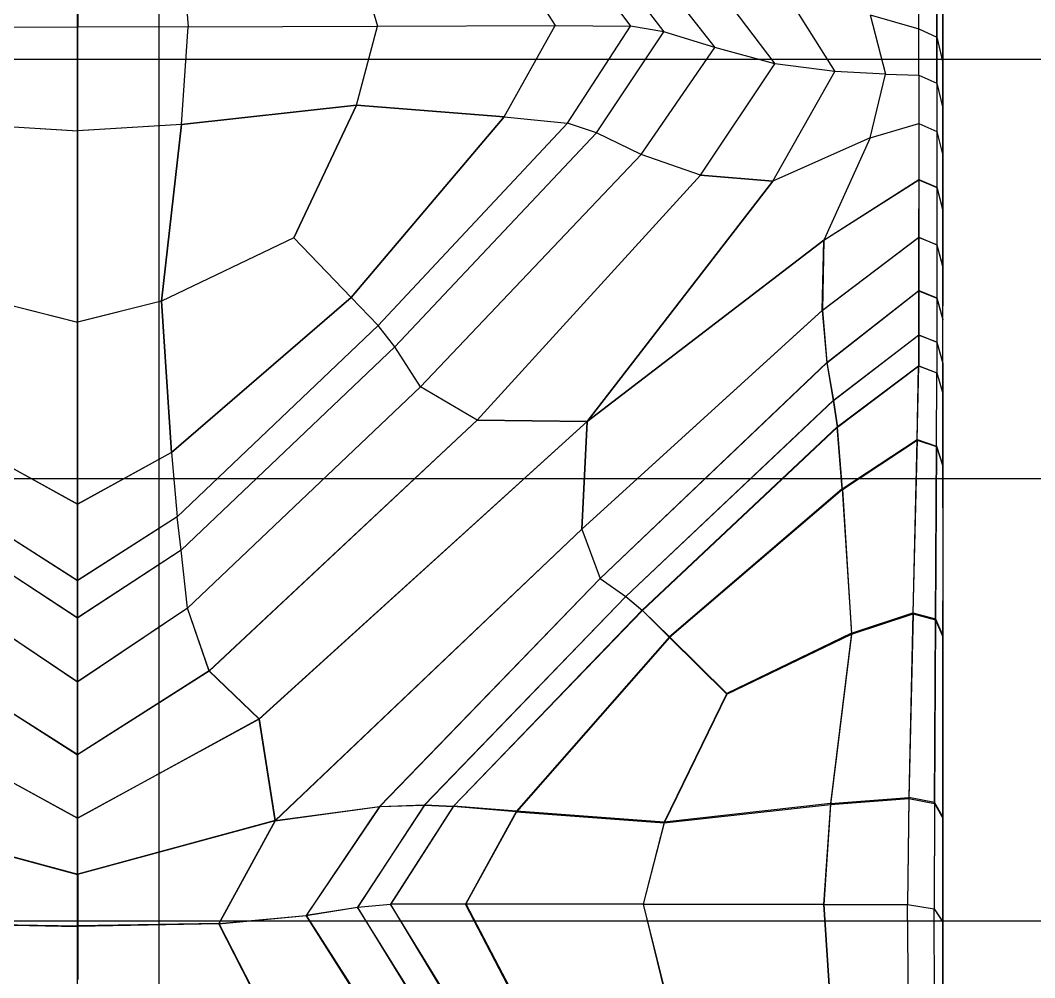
# Model space of a CAD drawing. Extents: x 11992 to 29481, y -6727 to 6811.
# Drawn here: x 12621.41 to 12627.12, y 1285.14 to 1290.54 of the extents above; entities that cross this region are included whole.
import ezdxf

# ---------------------------------------------------------------- set-up
doc = ezdxf.new("R2010")
doc.units = 0
doc.header["$MEASUREMENT"] = 0
doc.layers.get('0').update_dxf_attribs({"color": 8, "linetype": 'CONTINUOUS'})

msp = doc.modelspace()

# ---------------------------------------------------------------- linework, layer by layer
for p, q in [((12622.1878, 1830.6007, -1920.433), (12622.1878, 930.6, -1920.433)), ((12622.1878, 1830.6007, -2370.4333), (12622.1878, 930.6, -2370.4333)), ((12621.73, 1294.1741, -1726.0794), (12621.73, 1290.4991, -1722.6864)), ((12621.7295, 1284.7806, -1759.8527), (12621.7295, 1293.2035, -1755.8974)), ((12626.4683, 1290.2285, -1757.7109), (12626.4683, 1292.0328, -1756.8597)), ((12626.5709, 1290.1822, -1757.6304), (12626.5709, 1291.978, -1756.7832)), ((12626.5709, 1291.0567, -1723.7826), (12626.5709, 1288.5505, -1722.1037)), ((12622.3146, 1290.9895, -1757.8282), (12622.3523, 1290.5005, -1758.1817)), ((12622.3146, 1290.9895, -1723.0377), (12622.3523, 1290.5005, -1722.6842)), ((12624.1333, 1290.9561, -1723.0057), (12624.4208, 1290.5069, -1722.6729)), ((12624.1333, 1290.9561, -1757.8601), (12624.4208, 1290.5069, -1758.193)), ((12624.4899, 1290.9804, -1723.0328), (12624.8452, 1290.5046, -1722.6769)), ((12624.4899, 1290.9804, -1757.833), (12624.8452, 1290.5046, -1758.189)), ((12624.653, 1290.9692, -1757.7632), (12625.0316, 1290.4719, -1758.1325)), ((12624.653, 1290.9692, -1723.1027), (12625.0316, 1290.4719, -1722.7333)), ((12623.3012, 1290.9041, -1722.961), (12623.4194, 1290.5043, -1722.6774)), ((12623.3012, 1290.9041, -1757.9049), (12623.4194, 1290.5043, -1758.1884)), ((12624.9048, 1290.9142, -1723.276), (12625.3196, 1290.3839, -1722.886)), ((12624.9048, 1290.9142, -1757.5898), (12625.3192, 1290.3839, -1757.9799)), ((12625.2381, 1290.8476, -1757.4177), (12625.6572, 1290.2919, -1757.8208)), ((12625.2381, 1290.8476, -1723.4482), (12625.6572, 1290.2919, -1723.0451)), ((12625.6463, 1290.8028, -1757.3513), (12625.9948, 1290.2483, -1757.745)), ((12625.6463, 1290.8026, -1723.5149), (12625.9948, 1290.2483, -1723.1209)), ((12626.4683, 1290.2285, -1723.155), (12626.4683, 1290.769, -1723.5235)), ((12626.6047, 1289.8658, -1725.6179), (12626.6047, 1290.6867, -1725.0617)), ((12626.6047, 1290.6488, -1724.4113), (12626.6047, 1289.3184, -1725.2769)), ((12626.1942, 1290.568, -1757.498), (12626.2814, 1290.2335, -1757.7194)), ((12626.1942, 1290.568, -1757.498), (12626.4683, 1290.4895, -1757.5468)), ((12626.1946, 1290.5675, -1723.3683), (12626.4683, 1290.4891, -1723.3195)), ((12626.1946, 1290.5675, -1723.3683), (12626.2814, 1290.2335, -1723.1465)), ((12626.6047, 1290.5749, -1757.0293), (12626.6047, 1289.5678, -1755.4101)), ((12621.1073, 1290.5005, -1722.6842), (12621.73, 1290.4991, -1722.6864)), ((12621.1073, 1290.5005, -1758.1817), (12621.7295, 1290.4991, -1758.1794)), ((12622.3523, 1290.5005, -1758.1817), (12621.7295, 1290.4991, -1758.1794)), ((12622.3523, 1290.5005, -1722.6842), (12621.73, 1290.4991, -1722.6864)), ((12621.73, 1285.725, -1721.2023), (12621.73, 1290.4991, -1722.6864)), ((12622.3146, 1289.9498, -1722.4373), (12622.3523, 1290.5005, -1722.6842)), ((12622.3146, 1289.9498, -1758.4284), (12622.3523, 1290.5005, -1758.1817)), ((12622.3523, 1290.5005, -1722.6842), (12623.4194, 1290.5043, -1722.6774)), ((12622.3523, 1290.5005, -1758.1817), (12623.4194, 1290.5043, -1758.1884)), ((12623.3012, 1290.0587, -1722.4729), (12623.4194, 1290.5043, -1722.6774)), ((12623.3012, 1290.059, -1758.393), (12623.4194, 1290.5043, -1758.1884)), ((12623.4194, 1290.5043, -1722.6774), (12624.4208, 1290.5069, -1722.6729)), ((12623.4194, 1290.5043, -1758.1884), (12624.4208, 1290.5069, -1758.193)), ((12624.1333, 1289.9941, -1722.4504), (12624.4208, 1290.5069, -1722.6729)), ((12624.1333, 1289.9941, -1758.4155), (12624.4208, 1290.5069, -1758.193)), ((12624.4208, 1290.5069, -1758.193), (12624.8452, 1290.5046, -1758.189)), ((12624.4208, 1290.5069, -1722.6729), (12624.8452, 1290.5046, -1722.6769)), ((12624.4895, 1289.9583, -1758.4231), (12624.8452, 1290.5046, -1758.189)), ((12624.4899, 1289.9583, -1722.4427), (12624.8452, 1290.5046, -1722.6769)), ((12625.0316, 1290.4719, -1758.1325), (12624.8452, 1290.5046, -1758.189)), ((12625.0316, 1290.4719, -1722.7333), (12624.8452, 1290.5046, -1722.6769)), ((12624.653, 1289.9035, -1758.3784), (12625.0316, 1290.4719, -1758.1325)), ((12624.653, 1289.9035, -1722.4874), (12625.0316, 1290.4719, -1722.7333)), ((12625.3192, 1290.3839, -1757.9799), (12625.0316, 1290.4719, -1758.1325)), ((12625.3196, 1290.3839, -1722.886), (12625.0316, 1290.4719, -1722.7333)), ((12626.4683, 1290.4895, -1757.5468), (12626.5709, 1290.4419, -1757.4671)), ((12626.4683, 1290.4891, -1723.3195), (12626.5709, 1290.4416, -1723.3992)), ((12626.5709, 1290.4419, -1757.4671), (12626.6047, 1290.2988, -1757.228)), ((12626.5709, 1290.4416, -1723.3992), (12626.6047, 1290.2983, -1723.6383)), ((12624.9048, 1289.781, -1722.6219), (12625.3196, 1290.3839, -1722.886)), ((12624.9048, 1289.7812, -1758.244), (12625.3192, 1290.3839, -1757.9799)), ((12625.6572, 1290.2919, -1757.8208), (12625.3192, 1290.3839, -1757.9799)), ((12625.6572, 1290.2919, -1723.0451), (12625.3196, 1290.3839, -1722.886)), ((12651.3116, 1290.3157, -1757.8612), (12606.3119, 1290.3157, -1757.8612)), ((12651.3116, 1290.3157, -1723.0042), (12606.3119, 1290.3157, -1723.0042)), ((12625.2381, 1289.6651, -1722.7654), (12625.6572, 1290.2919, -1723.0451)), ((12625.2381, 1289.6651, -1758.1004), (12625.6572, 1290.2919, -1757.8208)), ((12625.9948, 1290.2483, -1723.1209), (12625.6572, 1290.2919, -1723.0451)), ((12625.9948, 1290.2483, -1757.745), (12625.6572, 1290.2919, -1757.8208)), ((12626.6047, 1290.3265, -1756.63), (12626.6047, 1289.8563, -1755.244)), ((12626.6047, 1289.8072, -1756.981), (12626.6047, 1290.3265, -1756.63)), ((12625.6463, 1289.6298, -1758.0282), (12625.9948, 1290.2483, -1757.745)), ((12625.6463, 1289.63, -1722.8375), (12625.9948, 1290.2483, -1723.1209)), ((12626.2814, 1290.2335, -1757.7194), (12625.9948, 1290.2483, -1757.745)), ((12626.2814, 1290.2335, -1723.1465), (12625.9948, 1290.2483, -1723.1209)), ((12626.1942, 1289.8744, -1757.8977), (12626.2814, 1290.2335, -1757.7194)), ((12626.1946, 1289.8747, -1722.9675), (12626.2814, 1290.2335, -1723.1465)), ((12626.2814, 1290.2335, -1757.7194), (12626.4683, 1290.2285, -1757.7109)), ((12626.2814, 1290.2335, -1723.1465), (12626.4683, 1290.2285, -1723.155)), ((12626.4683, 1290.2285, -1723.155), (12626.4683, 1288.5893, -1722.0181)), ((12626.4683, 1290.2285, -1757.7109), (12626.5709, 1290.1822, -1757.6304)), ((12626.4683, 1290.2285, -1757.7109), (12626.4683, 1289.6391, -1757.9947)), ((12626.4683, 1290.2285, -1723.155), (12626.5709, 1290.1822, -1723.2355)), ((12626.5709, 1290.1822, -1757.6304), (12626.5704, 1289.9107, -1757.7731)), ((12626.5709, 1290.1822, -1723.2355), (12626.6047, 1290.0427, -1723.4769)), ((12626.5709, 1290.1822, -1757.6304), (12626.6047, 1290.0427, -1757.389)), ((12626.6047, 1289.0876, -1755.7347), (12626.6047, 1290.2056, -1755.1383)), ((12622.3146, 1289.9498, -1758.4284), (12623.3012, 1290.059, -1758.393)), ((12623.3012, 1290.0587, -1722.4729), (12622.3146, 1289.9498, -1722.4373)), ((12623.3012, 1290.059, -1758.393), (12622.9474, 1289.3113, -1758.667)), ((12622.9474, 1289.3113, -1722.1989), (12623.3012, 1290.0587, -1722.4729)), ((12623.3012, 1290.059, -1758.393), (12624.1333, 1289.9941, -1758.4155)), ((12624.1333, 1289.9941, -1722.4504), (12623.3012, 1290.0587, -1722.4729)), ((12626.6047, 1289.7752, -1723.3356), (12626.6047, 1290.0566, -1724.0424)), ((12626.6047, 1290.0427, -1757.389), (12626.6047, 1289.0876, -1755.7347)), ((12623.2707, 1288.9758, -1722.0833), (12624.1333, 1289.9941, -1722.4504)), ((12624.1333, 1289.9941, -1758.4155), (12623.2707, 1288.9758, -1758.7826)), ((12624.1333, 1289.9941, -1722.4504), (12624.4899, 1289.9583, -1722.4427)), ((12624.1333, 1289.9941, -1758.4155), (12624.4895, 1289.9583, -1758.4231)), ((12621.1449, 1289.9498, -1722.4373), (12621.73, 1289.9135, -1722.4255)), ((12621.1449, 1289.9498, -1758.4284), (12621.7295, 1289.9135, -1758.4402)), ((12622.3146, 1289.9498, -1758.4284), (12621.7295, 1289.9135, -1758.4402)), ((12622.3146, 1289.9498, -1722.4373), (12621.73, 1289.9135, -1722.4255)), ((12622.3146, 1289.9498, -1758.4284), (12622.2021, 1288.9551, -1758.7892)), ((12622.2026, 1288.9551, -1722.0766), (12622.3146, 1289.9498, -1722.4373)), ((12623.4237, 1288.818, -1722.0277), (12624.4899, 1289.9583, -1722.4427)), ((12623.4237, 1288.818, -1758.8382), (12624.4895, 1289.9583, -1758.4231)), ((12624.653, 1289.9035, -1758.3784), (12624.4895, 1289.9583, -1758.4231)), ((12624.653, 1289.9035, -1722.4874), (12624.4899, 1289.9583, -1722.4427)), ((12626.1942, 1289.8744, -1757.8977), (12626.4683, 1289.956, -1757.8542)), ((12626.1946, 1289.8747, -1722.9675), (12626.4683, 1289.956, -1723.011)), ((12626.4683, 1289.956, -1757.8542), (12626.5704, 1289.9107, -1757.7731)), ((12626.4683, 1289.956, -1723.011), (12626.5709, 1289.9109, -1723.0922)), ((12623.5172, 1288.6966, -1758.8285), (12624.653, 1289.9035, -1758.3784)), ((12624.653, 1289.9035, -1722.4874), (12623.5172, 1288.6966, -1722.0374)), ((12624.9048, 1289.781, -1722.6219), (12624.653, 1289.9035, -1722.4874)), ((12624.9048, 1289.7812, -1758.244), (12624.653, 1289.9035, -1758.3784)), ((12626.1946, 1289.8747, -1722.9675), (12625.6463, 1289.63, -1722.8375)), ((12626.1942, 1289.8744, -1757.8977), (12625.6463, 1289.6298, -1758.0282)), ((12626.1946, 1289.8747, -1722.9675), (12625.9329, 1289.2991, -1722.7206)), ((12626.1942, 1289.8744, -1757.8977), (12625.9329, 1289.2984, -1758.1431)), ((12626.5704, 1289.9107, -1757.7731), (12626.5704, 1288.5514, -1758.8889)), ((12626.5704, 1289.9107, -1757.7731), (12626.6047, 1289.775, -1757.5297)), ((12626.5709, 1289.9109, -1723.0922), (12626.6047, 1289.7752, -1723.3356)), ((12623.6612, 1288.4718, -1758.7482), (12624.9048, 1289.7812, -1758.244)), ((12623.6612, 1288.4718, -1722.1177), (12624.9048, 1289.781, -1722.6219)), ((12625.2381, 1289.6651, -1758.1004), (12624.9048, 1289.7812, -1758.244)), ((12625.2381, 1289.6651, -1722.7654), (12624.9048, 1289.781, -1722.6219)), ((12626.6047, 1289.775, -1757.5297), (12626.6047, 1289.4643, -1757.6675)), ((12626.6047, 1289.1458, -1723.0112), (12626.6047, 1289.713, -1724.617)), ((12623.9802, 1288.2844, -1758.6505), (12625.2381, 1289.6651, -1758.1004)), ((12623.9807, 1288.2846, -1722.2151), (12625.2381, 1289.6651, -1722.7654)), ((12625.6463, 1289.6298, -1758.0282), (12625.2381, 1289.6651, -1758.1004)), ((12625.2381, 1289.6651, -1722.7654), (12625.6463, 1289.63, -1722.8375)), ((12625.6463, 1289.63, -1722.8375), (12624.6006, 1288.2765, -1722.2764)), ((12624.6006, 1288.2756, -1758.5884), (12625.6463, 1289.6298, -1758.0282)), ((12625.9329, 1289.2991, -1722.7206), (12626.4683, 1289.6401, -1722.8687)), ((12625.9329, 1289.2984, -1758.1431), (12626.4683, 1289.6391, -1757.9947)), ((12626.4683, 1289.6391, -1757.9947), (12626.4679, 1289.3132, -1758.197)), ((12626.4683, 1289.6401, -1722.8687), (12626.5709, 1289.5964, -1722.9505)), ((12626.4683, 1289.6391, -1757.9947), (12626.5704, 1289.5955, -1757.9129)), ((12626.5704, 1289.5955, -1757.9129), (12626.6047, 1289.4643, -1757.6675)), ((12626.5709, 1289.5964, -1722.9505), (12626.6047, 1289.4653, -1723.1959)), ((12626.6047, 1289.5664, -1725.4575), (12626.6047, 1289.4653, -1723.1959)), ((12622.9474, 1289.3113, -1758.667), (12622.2021, 1288.9551, -1758.7892)), ((12622.9474, 1289.3113, -1722.1989), (12622.2026, 1288.9551, -1722.0766)), ((12623.2707, 1288.9758, -1722.0833), (12622.9474, 1289.3113, -1722.1989)), ((12622.9474, 1289.3113, -1758.667), (12623.2707, 1288.9758, -1758.7826)), ((12624.6006, 1288.2765, -1722.2764), (12625.9329, 1289.2991, -1722.7206)), ((12625.9329, 1289.2984, -1758.1431), (12624.6006, 1288.2756, -1758.5884)), ((12625.9252, 1288.9024, -1758.3747), (12626.4679, 1289.3132, -1758.197)), ((12625.9252, 1288.9024, -1758.3747), (12625.9329, 1289.2984, -1758.1431)), ((12625.9257, 1288.9038, -1722.5015), (12626.4683, 1289.3146, -1722.6804)), ((12625.9329, 1289.2991, -1722.7206), (12625.9257, 1288.9038, -1722.5015)), ((12626.5704, 1289.271, -1758.1143), (12626.4679, 1289.3132, -1758.197)), ((12626.4679, 1289.3132, -1758.197), (12626.4679, 1289.0123, -1758.526)), ((12626.4683, 1289.3146, -1722.6804), (12626.5709, 1289.2726, -1722.7631)), ((12626.6047, 1289.2202, -1756.5334), (12626.6047, 1289.3189, -1755.5894)), ((12626.5704, 1289.271, -1758.1143), (12626.6047, 1289.1446, -1757.8661)), ((12626.5709, 1289.2726, -1722.7631), (12626.6047, 1289.1458, -1723.0112)), ((12626.6047, 1289.2428, -1757.2529), (12626.6047, 1288.9277, -1756.6632)), ((12626.6047, 1289.0876, -1755.7347), (12626.6047, 1289.2428, -1757.2529)), ((12626.6047, 1288.6277, -1724.0263), (12626.6047, 1289.0876, -1725.1311)), ((12625.9515, 1288.6089, -1722.2182), (12626.4683, 1289.0142, -1722.3985)), ((12626.4683, 1289.0142, -1722.3985), (12626.5709, 1288.9734, -1722.4825)), ((12623.2707, 1288.9758, -1758.7826), (12622.2593, 1288.1023, -1759.0848)), ((12622.2593, 1288.1023, -1721.781), (12623.2707, 1288.9758, -1722.0833)), ((12623.2707, 1288.9758, -1758.7826), (12623.4237, 1288.818, -1758.8382)), ((12623.2707, 1288.9758, -1722.0833), (12623.4237, 1288.818, -1722.0277)), ((12625.9505, 1288.6072, -1758.6996), (12626.4679, 1289.0123, -1758.526)), ((12626.4679, 1289.0123, -1758.526), (12626.4674, 1288.7627, -1758.8345)), ((12626.4679, 1289.0123, -1758.526), (12626.5704, 1288.9715, -1758.4417)), ((12626.5704, 1288.9715, -1758.4417), (12626.6047, 1288.8492, -1758.189)), ((12626.5709, 1288.9734, -1722.4825), (12626.6047, 1288.8509, -1722.7345)), ((12621.2575, 1288.9551, -1722.0766), (12621.73, 1288.8363, -1722.0358)), ((12621.2575, 1288.9551, -1758.7892), (12621.7295, 1288.8363, -1758.83)), ((12622.2021, 1288.9551, -1758.7892), (12621.7295, 1288.8363, -1758.83)), ((12622.2026, 1288.9551, -1722.0766), (12621.73, 1288.8363, -1722.0358)), ((12622.2021, 1288.9551, -1758.7892), (12622.2593, 1288.1023, -1759.0848)), ((12622.2593, 1288.1023, -1721.781), (12622.2026, 1288.9551, -1722.0766)), ((12624.571, 1287.6707, -1721.9647), (12625.9257, 1288.9038, -1722.5015)), ((12624.571, 1287.6693, -1758.9075), (12625.9252, 1288.9024, -1758.3747)), ((12625.9252, 1288.9024, -1758.3747), (12625.9505, 1288.6072, -1758.6996)), ((12625.9257, 1288.9038, -1722.5015), (12625.9515, 1288.6089, -1722.2182)), ((12626.6047, 1288.0105, -1756.4566), (12626.6047, 1288.9305, -1757.4467)), ((12626.6047, 1288.8464, -1725.0036), (12626.6047, 1288.8509, -1722.7345)), ((12626.6047, 1288.6423, -1757.7617), (12626.6047, 1288.8492, -1758.189)), ((12623.4237, 1288.818, -1722.0277), (12622.2898, 1287.7394, -1721.6485)), ((12623.4237, 1288.818, -1758.8382), (12622.2898, 1287.7394, -1759.2173)), ((12623.5172, 1288.6966, -1758.8285), (12623.4237, 1288.818, -1758.8382)), ((12623.5172, 1288.6966, -1722.0374), (12623.4237, 1288.818, -1722.0277)), ((12625.9863, 1288.3946, -1758.9913), (12626.4674, 1288.7627, -1758.8345)), ((12625.9877, 1288.3955, -1721.97), (12626.4683, 1288.7639, -1722.1391)), ((12626.4674, 1288.7627, -1758.8345), (12626.4674, 1288.5903, -1758.9753)), ((12626.5704, 1288.7231, -1758.7488), (12626.4674, 1288.7627, -1758.8345)), ((12626.4683, 1288.7639, -1722.1391), (12626.5709, 1288.7243, -1722.2243)), ((12622.3132, 1287.5522, -1759.2425), (12623.5172, 1288.6966, -1758.8285)), ((12623.5172, 1288.6966, -1722.0374), (12622.3132, 1287.5522, -1721.6234)), ((12623.6612, 1288.4718, -1722.1177), (12623.5172, 1288.6966, -1722.0374)), ((12623.6612, 1288.4718, -1758.7482), (12623.5172, 1288.6966, -1758.8285)), ((12626.5704, 1288.7231, -1758.7488), (12626.6047, 1288.6041, -1758.4917)), ((12626.5709, 1288.7243, -1722.2243), (12626.6047, 1288.6053, -1722.4798)), ((12626.6047, 1288.2372, -1722.7959), (12626.6047, 1288.6277, -1724.0263)), ((12624.674, 1287.3925, -1721.6771), (12625.9515, 1288.6089, -1722.2182)), ((12624.674, 1287.3915, -1759.2205), (12625.9505, 1288.6072, -1758.6996)), ((12625.9505, 1288.6072, -1758.6996), (12625.9863, 1288.3946, -1758.9913)), ((12625.9515, 1288.6089, -1722.2182), (12625.9877, 1288.3955, -1721.97)), ((12626.0096, 1288.2458, -1759.123), (12626.4674, 1288.5903, -1758.9753)), ((12626.0111, 1288.2446, -1721.8563), (12626.4683, 1288.5893, -1722.0181)), ((12626.4593, 1288.175, -1759.155), (12626.4674, 1288.5903, -1758.9753)), ((12626.4602, 1288.1716, -1721.8286), (12626.4683, 1288.5893, -1722.0181)), ((12626.4674, 1288.5903, -1758.9753), (12626.5704, 1288.5514, -1758.8889)), ((12626.4683, 1288.5893, -1722.0181), (12626.5709, 1288.5505, -1722.1037)), ((12626.6047, 1288.6053, -1722.4798), (12626.6047, 1288.4339, -1722.3611)), ((12626.6047, 1288.6041, -1758.4917), (12626.6047, 1287.8405, -1758.3642)), ((12626.6047, 1288.2782, -1724.7108), (12626.6047, 1288.5665, -1724.8776)), ((12626.6047, 1288.5657, -1755.9861), (12626.6047, 1288.277, -1756.1652)), ((12626.5685, 1288.1383, -1759.0678), (12626.5704, 1288.5514, -1758.8889)), ((12626.569, 1288.1347, -1721.9152), (12626.5709, 1288.5505, -1722.1037)), ((12626.5704, 1288.5514, -1758.8889), (12626.6047, 1288.4348, -1758.6298)), ((12626.5709, 1288.5505, -1722.1037), (12626.6047, 1288.4339, -1722.3611)), ((12623.6612, 1288.4718, -1722.1177), (12622.3489, 1287.2251, -1721.6495)), ((12623.6612, 1288.4718, -1758.7482), (12622.3489, 1287.2251, -1759.2163)), ((12623.9802, 1288.2844, -1758.6505), (12623.6612, 1288.4718, -1758.7482)), ((12623.9807, 1288.2846, -1722.2151), (12623.6612, 1288.4718, -1722.1177)), ((12624.818, 1287.29, -1721.4627), (12625.9877, 1288.3955, -1721.97)), ((12625.9863, 1288.3946, -1758.9913), (12624.818, 1287.2902, -1759.4618)), ((12625.9863, 1288.3946, -1758.9913), (12626.0096, 1288.2458, -1759.123)), ((12625.9877, 1288.3955, -1721.97), (12626.0111, 1288.2446, -1721.8563)), ((12626.6047, 1287.7894, -1756.7298), (12626.6047, 1288.4031, -1758.0572)), ((12622.471, 1286.8706, -1721.6587), (12623.9807, 1288.2846, -1722.2151)), ((12622.471, 1286.8703, -1759.2072), (12623.9802, 1288.2844, -1758.6505)), ((12624.6006, 1288.2765, -1722.2764), (12622.7528, 1286.6007, -1721.5824)), ((12624.6006, 1288.2756, -1758.5884), (12622.7528, 1286.5997, -1759.2835)), ((12624.6006, 1288.2756, -1758.5884), (12623.9802, 1288.2844, -1758.6505)), ((12623.9807, 1288.2846, -1722.2151), (12624.6006, 1288.2765, -1722.2764)), ((12624.6006, 1288.2765, -1722.2764), (12624.571, 1287.6707, -1721.9647)), ((12624.571, 1287.6693, -1758.9075), (12624.6006, 1288.2756, -1758.5884)), ((12624.911, 1287.2127, -1759.5662), (12626.0096, 1288.2458, -1759.123)), ((12624.9115, 1287.2108, -1721.371), (12626.0111, 1288.2446, -1721.8563)), ((12626.0378, 1287.8972, -1759.2755), (12626.0096, 1288.2458, -1759.123)), ((12626.0392, 1287.8934, -1721.6964), (12626.0111, 1288.2446, -1721.8563)), ((12626.6047, 1288.2379, -1758.192), (12626.6047, 1285.4823, -1757.7742)), ((12626.0378, 1287.8972, -1759.2755), (12626.4593, 1288.175, -1759.155)), ((12626.0392, 1287.8934, -1721.6964), (12626.4602, 1288.1716, -1721.8286)), ((12626.4593, 1288.175, -1759.155), (12626.4359, 1287.1977, -1759.5803)), ((12626.4369, 1287.192, -1721.3637), (12626.4602, 1288.1716, -1721.8286)), ((12626.4593, 1288.175, -1759.155), (12626.5685, 1288.1383, -1759.0678)), ((12626.4602, 1288.1716, -1721.8286), (12626.569, 1288.1347, -1721.9152)), ((12621.2002, 1288.1023, -1759.0848), (12621.7295, 1287.8109, -1759.1855)), ((12621.2002, 1288.1023, -1721.781), (12621.73, 1287.8109, -1721.6802)), ((12622.2593, 1288.1023, -1759.0848), (12621.7295, 1287.8109, -1759.1855)), ((12622.2593, 1288.1023, -1721.781), (12621.73, 1287.8109, -1721.6802)), ((12622.2593, 1288.1023, -1759.0848), (12622.2898, 1287.7394, -1759.2173)), ((12622.2593, 1288.1023, -1721.781), (12622.2898, 1287.7394, -1721.6485)), ((12626.5685, 1288.1383, -1759.0678), (12626.5628, 1287.1653, -1759.4911)), ((12626.5628, 1287.1595, -1721.4526), (12626.569, 1288.1347, -1721.9152)), ((12626.5685, 1288.1383, -1759.0678), (12626.6047, 1288.0274, -1758.8062)), ((12626.569, 1288.1347, -1721.9152), (12626.6047, 1288.024, -1722.1751)), ((12626.6047, 1288.0274, -1758.8062), (12626.6047, 1284.7222, -1759.473)), ((12626.6047, 1288.024, -1722.1751), (12626.6047, 1286.3983, -1723.5447)), ((12626.6047, 1288.0121, -1724.4612), (12626.6047, 1287.6357, -1724.1242)), ((12651.3121, 1287.9535, -1721.8437), (12606.3119, 1287.9535, -1721.8437)), ((12651.3121, 1287.9535, -1759.0217), (12606.3119, 1287.9535, -1759.0217)), ((12626.6047, 1287.958, -1757.5695), (12626.6047, 1285.71, -1758.5292)), ((12626.6047, 1287.7904, -1724.2314), (12626.6047, 1287.9573, -1723.4142)), ((12626.0378, 1287.8972, -1759.2755), (12625.0641, 1287.063, -1759.637)), ((12626.0392, 1287.8934, -1721.6964), (12625.0645, 1287.0594, -1721.3)), ((12626.0378, 1287.8972, -1759.2755), (12626.0893, 1287.0842, -1759.6296)), ((12626.0392, 1287.8934, -1721.6964), (12626.0902, 1287.0787, -1721.3097)), ((12621.1697, 1287.7394, -1721.6485), (12621.73, 1287.3801, -1721.5222)), ((12621.1697, 1287.7394, -1759.2173), (12621.7295, 1287.3801, -1759.3436)), ((12622.2898, 1287.7394, -1759.2173), (12621.7295, 1287.3801, -1759.3436)), ((12622.2898, 1287.7394, -1721.6485), (12621.73, 1287.3801, -1721.5222)), ((12622.3132, 1287.5522, -1759.2425), (12622.2898, 1287.7394, -1759.2173)), ((12622.3132, 1287.5522, -1721.6234), (12622.2898, 1287.7394, -1721.6485)), ((12622.8425, 1286.0275, -1721.286), (12624.571, 1287.6707, -1721.9647)), ((12622.8429, 1286.0256, -1759.5815), (12624.571, 1287.6693, -1758.9075)), ((12624.571, 1287.6707, -1721.9647), (12624.674, 1287.3925, -1721.6771)), ((12624.571, 1287.6693, -1758.9075), (12624.674, 1287.3915, -1759.2205)), ((12621.1464, 1287.5522, -1721.6234), (12621.73, 1287.1705, -1721.4854)), ((12621.1464, 1287.5522, -1759.2425), (12621.7295, 1287.1707, -1759.3805)), ((12622.3132, 1287.5522, -1759.2425), (12621.7295, 1287.1707, -1759.3805)), ((12622.3132, 1287.5522, -1721.6234), (12621.73, 1287.1705, -1721.4854)), ((12622.3489, 1287.2251, -1759.2163), (12622.3132, 1287.5522, -1759.2425)), ((12622.3489, 1287.2251, -1721.6495), (12622.3132, 1287.5522, -1721.6234)), ((12624.674, 1287.3925, -1721.6771), (12623.4309, 1286.1069, -1721.1167)), ((12624.674, 1287.3915, -1759.2205), (12623.4318, 1286.1062, -1759.7594)), ((12624.674, 1287.3925, -1721.6771), (12624.818, 1287.29, -1721.4627)), ((12624.674, 1287.3915, -1759.2205), (12624.818, 1287.2902, -1759.4618)), ((12623.6831, 1286.1153, -1720.9355), (12624.818, 1287.29, -1721.4627)), ((12624.818, 1287.2902, -1759.4618), (12623.6836, 1286.116, -1759.9498)), ((12624.818, 1287.2902, -1759.4618), (12624.911, 1287.2127, -1759.5662)), ((12624.818, 1287.29, -1721.4627), (12624.9115, 1287.2108, -1721.371)), ((12626.6047, 1282.266, -1720.583), (12626.6047, 1287.2659, -1723.9564)), ((12621.1106, 1287.2251, -1721.6495), (12621.73, 1286.8095, -1721.4934)), ((12621.1106, 1287.2251, -1759.2163), (12621.7295, 1286.8095, -1759.3724)), ((12622.3489, 1287.2251, -1759.2163), (12621.7295, 1286.8095, -1759.3724)), ((12622.3489, 1287.2251, -1721.6495), (12621.73, 1286.8095, -1721.4934)), ((12622.471, 1286.8703, -1759.2072), (12622.3489, 1287.2251, -1759.2163)), ((12622.471, 1286.8706, -1721.6587), (12622.3489, 1287.2251, -1721.6495)), ((12624.9115, 1287.2108, -1721.371), (12623.8462, 1286.1079, -1720.8653)), ((12624.911, 1287.2127, -1759.5662), (12623.8467, 1286.1098, -1760.0261)), ((12625.0641, 1287.063, -1759.637), (12624.911, 1287.2127, -1759.5662)), ((12625.0645, 1287.0594, -1721.3), (12624.9115, 1287.2108, -1721.371)), ((12626.0893, 1287.0842, -1759.6296), (12626.4359, 1287.1977, -1759.5803)), ((12626.0902, 1287.0787, -1721.3097), (12626.4369, 1287.192, -1721.3637)), ((12626.4359, 1287.1977, -1759.5803), (12626.4126, 1286.1577, -1760.0138)), ((12626.4369, 1287.192, -1721.3637), (12626.4126, 1286.152, -1720.8835)), ((12626.4359, 1287.1977, -1759.5803), (12626.5628, 1287.1653, -1759.4911)), ((12626.4369, 1287.192, -1721.3637), (12626.5628, 1287.1595, -1721.4526)), ((12626.5628, 1287.1653, -1759.4911), (12626.5566, 1286.1301, -1759.9226)), ((12626.5566, 1286.1248, -1720.9745), (12626.5628, 1287.1595, -1721.4526)), ((12626.5628, 1287.1653, -1759.4911), (12626.6047, 1287.0682, -1759.2236)), ((12626.5628, 1287.1595, -1721.4526), (12626.6047, 1287.0627, -1721.7191)), ((12626.0893, 1287.0842, -1759.6296), (12625.3874, 1286.7445, -1759.7775)), ((12625.3878, 1286.7394, -1721.1474), (12626.0902, 1287.0787, -1721.3097)), ((12626.0893, 1287.0842, -1759.6296), (12625.972, 1286.1231, -1760.0294)), ((12626.0902, 1287.0787, -1721.3097), (12625.972, 1286.1179, -1720.8665)), ((12625.0641, 1287.063, -1759.637), (12624.2029, 1286.0802, -1760.0483)), ((12625.0645, 1287.0594, -1721.3), (12624.2029, 1286.0774, -1720.8454)), ((12625.3874, 1286.7445, -1759.7775), (12625.0641, 1287.063, -1759.637)), ((12625.0645, 1287.0594, -1721.3), (12625.3878, 1286.7394, -1721.1474)), ((12620.9885, 1286.8706, -1721.6587), (12621.73, 1286.3992, -1721.4732)), ((12620.9885, 1286.8703, -1759.2077), (12621.7295, 1286.399, -1759.3931)), ((12622.471, 1286.8703, -1759.2072), (12621.7295, 1286.399, -1759.3931)), ((12622.471, 1286.8706, -1721.6587), (12621.73, 1286.3992, -1721.4732)), ((12622.471, 1286.8706, -1721.6587), (12622.7528, 1286.6007, -1721.5824)), ((12622.7528, 1286.5997, -1759.2835), (12622.471, 1286.8703, -1759.2072)), ((12625.3874, 1286.7445, -1759.7775), (12625.034, 1286.0197, -1760.0762)), ((12625.3878, 1286.7394, -1721.1474), (12625.034, 1286.0154, -1720.8157)), ((12626.6047, 1286.6658, -1722.8096), (12626.6047, 1285.4775, -1723.1194)), ((12620.7067, 1286.6007, -1721.5824), (12621.73, 1286.0421, -1721.3511)), ((12620.7067, 1286.6002, -1759.2855), (12621.7295, 1286.0414, -1759.5163)), ((12622.7528, 1286.5997, -1759.2835), (12621.7295, 1286.0414, -1759.5163)), ((12622.7528, 1286.6007, -1721.5824), (12621.73, 1286.0421, -1721.3511)), ((12622.7528, 1286.6007, -1721.5824), (12622.8425, 1286.0275, -1721.286)), ((12622.8429, 1286.0256, -1759.5815), (12622.7528, 1286.5997, -1759.2835)), ((12626.6047, 1283.6298, -1759.5725), (12626.6047, 1286.4033, -1757.3903)), ((12625.972, 1286.1231, -1760.0294), (12626.4126, 1286.1577, -1760.0138)), ((12626.4126, 1286.1577, -1760.0138), (12626.4049, 1285.5552, -1760.2182)), ((12626.5566, 1286.1301, -1759.9226), (12626.4126, 1286.1577, -1760.0138)), ((12622.8425, 1286.0275, -1721.286), (12623.4309, 1286.1069, -1721.1167)), ((12622.8429, 1286.0256, -1759.5815), (12623.4318, 1286.1062, -1759.7594)), ((12623.4309, 1286.1069, -1721.1167), (12623.017, 1285.4932, -1720.8789)), ((12623.4318, 1286.1062, -1759.7594), (12623.017, 1285.492, -1759.9873)), ((12623.6836, 1286.116, -1759.9498), (12623.3055, 1285.5383, -1760.1589)), ((12623.6831, 1286.1153, -1720.9355), (12623.3055, 1285.539, -1720.7071)), ((12623.4309, 1286.1069, -1721.1167), (12623.6831, 1286.1153, -1720.9355)), ((12623.4318, 1286.1062, -1759.7594), (12623.6836, 1286.116, -1759.9498)), ((12623.8467, 1286.1098, -1760.0261), (12623.4919, 1285.5555, -1760.224)), ((12623.8462, 1286.1079, -1720.8653), (12623.4919, 1285.5567, -1720.6421)), ((12623.6831, 1286.1153, -1720.9355), (12623.8462, 1286.1079, -1720.8653)), ((12623.6836, 1286.116, -1759.9498), (12623.8467, 1286.1098, -1760.0261)), ((12624.2029, 1286.0774, -1720.8454), (12623.8462, 1286.1079, -1720.8653)), ((12624.2029, 1286.0802, -1760.0483), (12623.8467, 1286.1098, -1760.0261)), ((12625.972, 1286.1231, -1760.0294), (12625.034, 1286.0197, -1760.0762)), ((12625.034, 1286.0154, -1720.8157), (12625.972, 1286.1179, -1720.8665)), ((12625.972, 1286.1231, -1760.0294), (12625.9324, 1285.5555, -1760.2204)), ((12625.972, 1286.1179, -1720.8665), (12625.9329, 1285.555, -1720.6453)), ((12625.972, 1286.1179, -1720.8665), (12626.4126, 1286.152, -1720.8835)), ((12626.4126, 1286.152, -1720.8835), (12626.4049, 1285.554, -1720.6474)), ((12626.4126, 1286.152, -1720.8835), (12626.5566, 1286.1248, -1720.9745)), ((12626.5566, 1286.1301, -1759.9226), (12626.5546, 1285.5304, -1760.126)), ((12626.5566, 1286.1248, -1720.9745), (12626.5546, 1285.5295, -1720.7396)), ((12626.5566, 1286.1301, -1759.9226), (12626.6047, 1286.0476, -1759.649)), ((12626.5566, 1286.1248, -1720.9745), (12626.6047, 1286.0421, -1721.2477)), ((12624.2029, 1286.0802, -1760.0483), (12623.9154, 1285.5574, -1760.2307)), ((12624.2029, 1286.0774, -1720.8454), (12623.9158, 1285.5586, -1720.6354)), ((12625.034, 1286.0197, -1760.0762), (12624.2029, 1286.0802, -1760.0483)), ((12624.2029, 1286.0774, -1720.8454), (12625.034, 1286.0154, -1720.8157)), ((12626.6047, 1286.0421, -1721.2477), (12626.6047, 1285.1523, -1722.1474)), ((12620.6166, 1286.0263, -1759.5855), (12621.7295, 1285.7231, -1759.6655)), ((12620.6171, 1286.0278, -1721.2857), (12621.73, 1285.725, -1721.2023)), ((12622.8429, 1286.0256, -1759.5815), (12621.7295, 1285.7231, -1759.6655)), ((12622.8425, 1286.0275, -1721.286), (12621.73, 1285.725, -1721.2023)), ((12622.8425, 1286.0275, -1721.286), (12622.5259, 1285.4486, -1721.0472)), ((12622.8429, 1286.0256, -1759.5815), (12622.5259, 1285.4465, -1759.8191)), ((12625.034, 1286.0197, -1760.0762), (12624.9162, 1285.5569, -1760.227)), ((12625.034, 1286.0154, -1720.8157), (12624.9162, 1285.5571, -1720.6389)), ((12626.6047, 1285.9028, -1721.7093), (12626.6047, 1285.4553, -1721.016)), ((12621.73, 1285.725, -1721.2023), (12621.73, 1285.1323, -1721.0419)), ((12623.017, 1285.4932, -1720.8789), (12623.3055, 1285.539, -1720.7071)), ((12623.3055, 1285.5383, -1760.1589), (12623.017, 1285.492, -1759.9873)), ((12623.3055, 1285.539, -1720.7071), (12623.4919, 1285.5567, -1720.6421)), ((12623.4919, 1285.5555, -1760.224), (12623.3055, 1285.5383, -1760.1589)), ((12623.6841, 1284.9344, -1720.5995), (12623.3055, 1285.539, -1720.7071)), ((12623.3055, 1285.5383, -1760.1589), (12623.6831, 1284.9251, -1760.2491)), ((12623.9158, 1285.5586, -1720.6354), (12623.4919, 1285.5567, -1720.6421)), ((12623.9154, 1285.5574, -1760.2307), (12623.4919, 1285.5555, -1760.224)), ((12623.8472, 1284.9778, -1720.5364), (12623.4919, 1285.5567, -1720.6421)), ((12623.4919, 1285.5555, -1760.224), (12623.8462, 1284.9666, -1760.3064)), ((12624.9162, 1285.5569, -1760.227), (12623.9154, 1285.5574, -1760.2307)), ((12624.2029, 1285.003, -1760.3083), (12623.9154, 1285.5574, -1760.2307)), ((12624.9162, 1285.5571, -1720.6389), (12623.9158, 1285.5586, -1720.6354)), ((12623.9158, 1285.5586, -1720.6354), (12624.2029, 1285.0145, -1720.532)), ((12624.9162, 1285.5571, -1720.6389), (12625.9329, 1285.555, -1720.6453)), ((12624.9162, 1285.5571, -1720.6389), (12625.034, 1285.0808, -1720.5381)), ((12625.9324, 1285.5555, -1760.2204), (12624.9162, 1285.5569, -1760.227)), ((12624.9162, 1285.5569, -1760.227), (12625.034, 1285.0715, -1760.3031)), ((12625.9324, 1285.5555, -1760.2204), (12625.972, 1284.9573, -1760.3104)), ((12625.9324, 1285.5555, -1760.2204), (12626.4049, 1285.5552, -1760.2182)), ((12625.9329, 1285.555, -1720.6453), (12625.972, 1284.968, -1720.5269)), ((12625.9329, 1285.555, -1720.6453), (12626.4049, 1285.554, -1720.6474)), ((12626.4049, 1285.5552, -1760.2182), (12626.5546, 1285.5304, -1760.126)), ((12626.4126, 1284.9191, -1760.3127), (12626.4049, 1285.5552, -1760.2182)), ((12626.4049, 1285.554, -1720.6474), (12626.5546, 1285.5295, -1720.7396)), ((12626.4126, 1284.9301, -1720.5231), (12626.4049, 1285.554, -1720.6474)), ((12626.5566, 1284.8974, -1760.2201), (12626.5546, 1285.5304, -1760.126)), ((12626.5546, 1285.5304, -1760.126), (12626.6047, 1285.4563, -1759.8496)), ((12626.5546, 1285.5295, -1720.7396), (12626.6047, 1285.4553, -1721.016)), ((12626.5566, 1284.9084, -1720.6159), (12626.5546, 1285.5295, -1720.7396)), ((12622.5259, 1285.4486, -1721.0472), (12623.017, 1285.4932, -1720.8789)), ((12622.5259, 1285.4465, -1759.8191), (12623.017, 1285.492, -1759.9873)), ((12623.017, 1285.4932, -1720.8789), (12623.4318, 1284.8474, -1720.7691)), ((12623.4309, 1284.8416, -1760.0881), (12623.017, 1285.492, -1759.9873)), ((12651.3121, 1285.4603, -1721), (12606.3124, 1285.4603, -1721)), ((12651.3121, 1285.4603, -1759.8654), (12606.3124, 1285.4603, -1759.8654)), ((12620.9342, 1285.4494, -1721.0453), (12621.73, 1285.4341, -1721.1024)), ((12620.9342, 1285.447, -1759.8212), (12621.7295, 1285.4315, -1759.7641)), ((12622.5259, 1285.4465, -1759.8191), (12621.7295, 1285.4315, -1759.7641)), ((12622.5259, 1285.4486, -1721.0472), (12621.73, 1285.4341, -1721.1024)), ((12622.5259, 1285.4486, -1721.0472), (12622.8429, 1284.8283, -1720.9634)), ((12622.8425, 1284.8259, -1759.9019), (12622.5259, 1285.4465, -1759.8191))]:
    msp.add_line(p, q)

doc.saveas('drawing.dxf')
